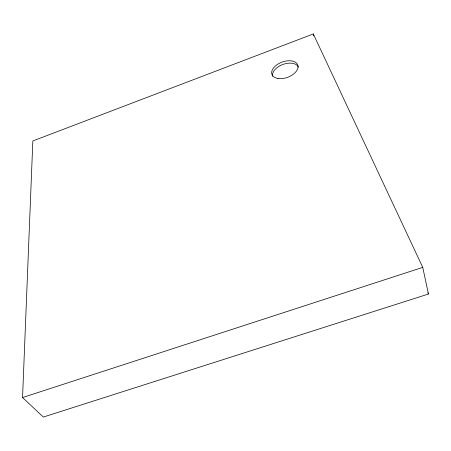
<?xml version="1.0" encoding="UTF-8"?>
<svg xmlns="http://www.w3.org/2000/svg" width="451" height="451" viewBox="0 0 451 451"><rect width="100%" height="100%" fill="white"/><g stroke="black" fill="none" stroke-linecap="round" stroke-linejoin="round"><path stroke-width="0.68" d="M22.55 397.551L32.838 140.954L313.298 33.949L422.745 267.375L428.45 294.024L43.341 417.051L22.55 397.551L422.745 267.375M427.858 292.744L428.45 294.024M313.298 33.949L313.862 35.933M272.613 76.298A13.699 8.118 -20.2 0 1 283.093 64.369A13.699 8.118 -20.2 0 1 298.415 67.165M277.974 78.491A13.739 8.107 -20.2 0 0 298.038 66.883A13.739 8.107 -20.2 0 0 278.526 63.743A13.739 8.107 -20.2 0 0 277.974 78.491"/></g></svg>
